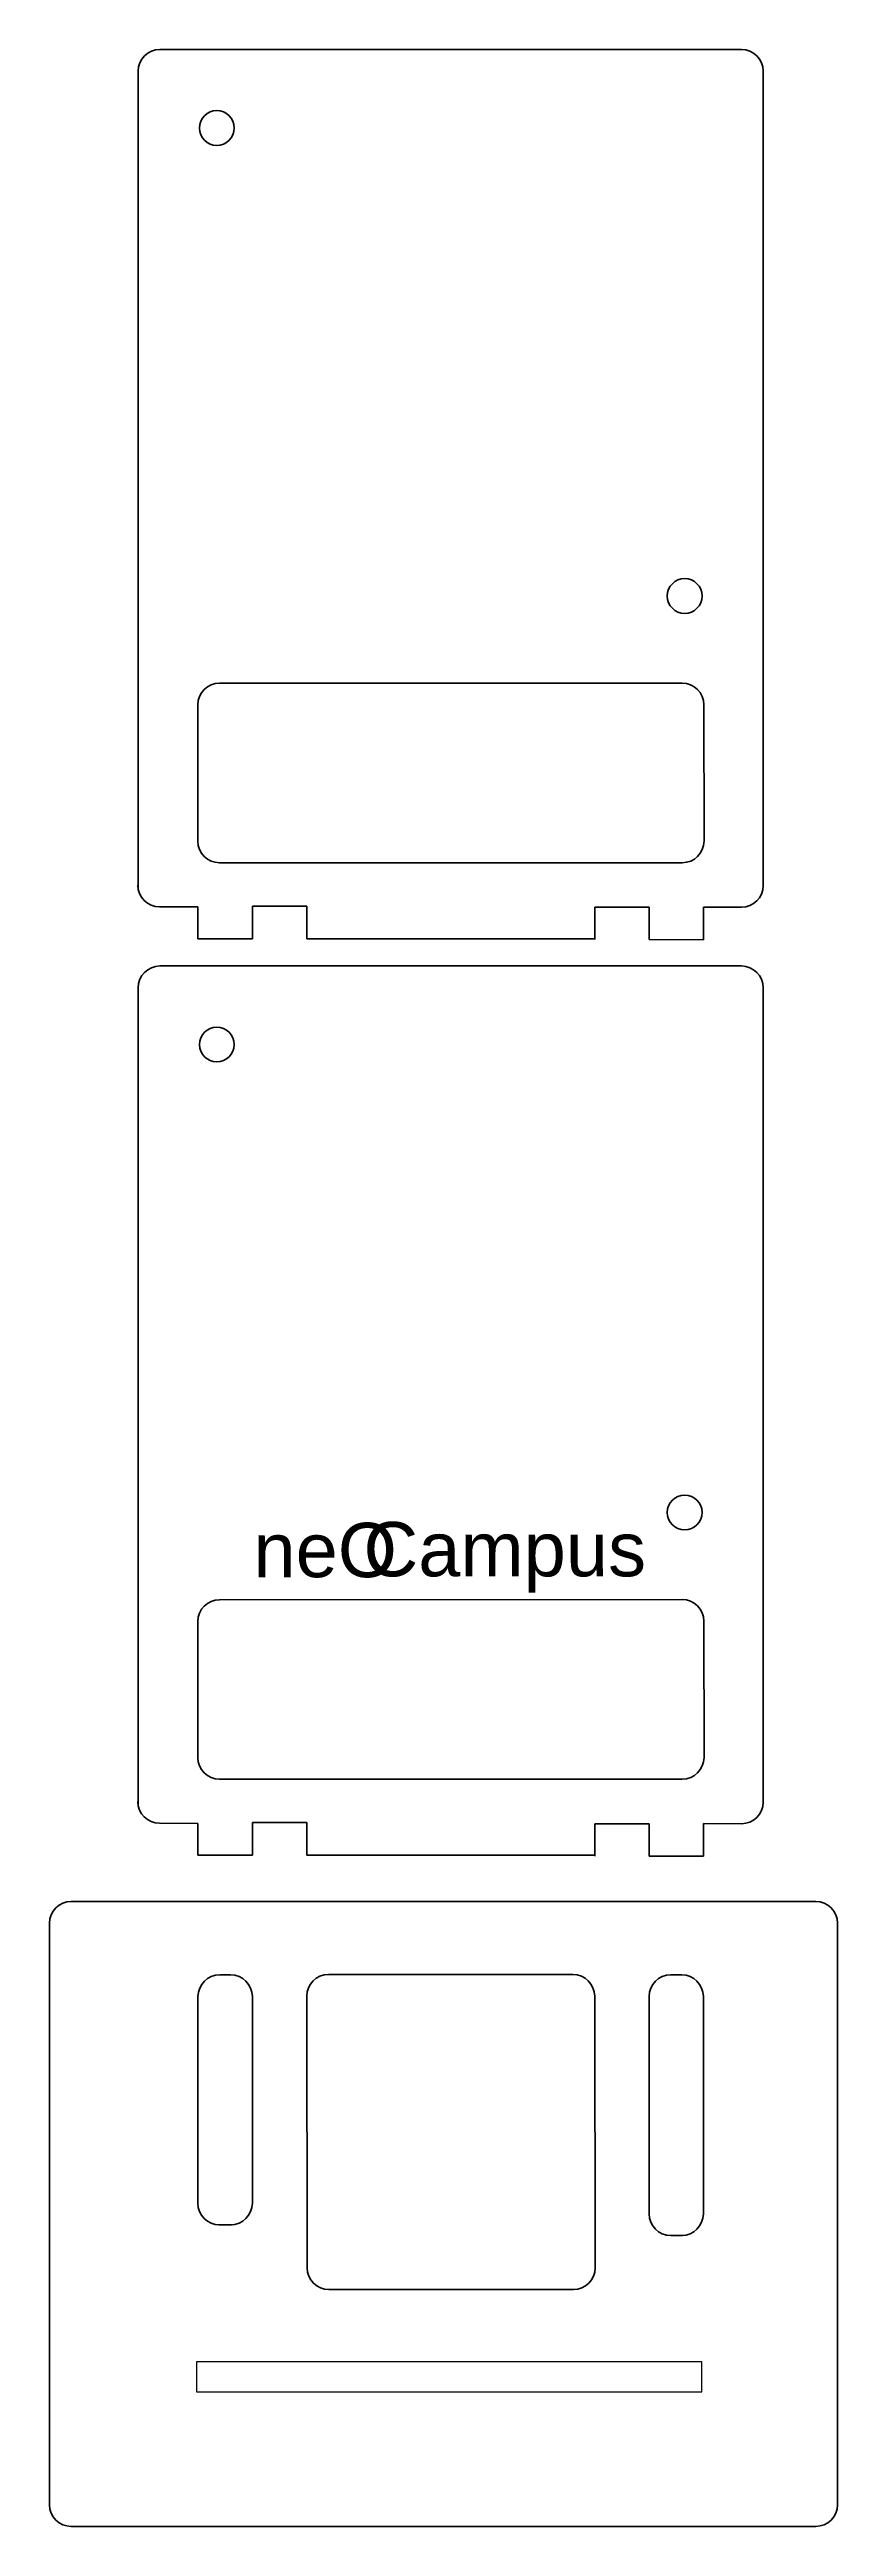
# Model space of a CAD drawing. Header units: millimetres. Extents: x -38 to 35, y -84 to 144.
import ezdxf

# ---------------------------------------------------------------- set-up
doc = ezdxf.new("R2010")
doc.units = ezdxf.units.MM
doc.layers.get('0').update_dxf_attribs({"true_color": 0xffffff})
doc.styles.add('textstyle0', font='')
doc.styles.add('textstyle1', font='')
doc.styles.get('textstyle0').set_extended_font_data('Arial')
doc.styles.get('textstyle1').set_extended_font_data('Arial')

msp = doc.modelspace()

# ---------------------------------------------------------------- linework, layer by layer
at = {"color": 7, "lineweight": 35, "true_color": 0xffffff}
for p, q in [((-27.6, 144.14), (25.9, 144.14)), ((-29.6, 142.14), (-29.62, 67.02)), ((27.9, 67.12), (27.9, 142.14)), ((-27.6, 59.82), (25.9, 59.82)), ((-29.6, 57.82), (-29.62, -17.3)), ((27.9, -17.2), (27.9, 57.82)), ((32.74, -26.25), (-35.76, -26.25)), ((-37.76, -81.75), (-37.76, -28.25)), ((34.74, -28.25), (34.74, -81.75)), ((-35.76, -83.75), (32.74, -83.75))]:
    msp.add_line(p, q, dxfattribs=at)
at = {"lineweight": 35}
for p, q in [((-22.12, 85.84), (20.44, 85.85)), ((-24.12, 71.32), (-24.12, 83.84)), ((22.44, 83.85), (22.46, 71.32)), ((20.46, 69.32), (-22.12, 69.32)), ((-24.1, 65.26), (-27.64, 65.26)), ((-24.1, 65.26), (-24.1, 62.32)), ((-19.1, 62.32), (-19.1, 65.32)), ((-19.1, 65.32), (-14.1, 65.32)), ((-14.1, 62.32), (-14.1, 65.32)), ((12.4, 62.25), (12.4, 65.22)), ((12.4, 65.22), (17.42, 65.22)), ((17.42, 62.25), (17.42, 65.22)), ((22.41, 65.24), (22.41, 62.24)), ((22.41, 65.24), (25.9, 65.22)), ((-19.1, 62.32), (-24.1, 62.32)), ((-14.1, 62.32), (12.4, 62.32)), ((22.41, 62.24), (17.42, 62.25)), ((-22.12, 1.51), (20.44, 1.53)), ((-24.12, -13), (-24.12, -0.49)), ((22.44, -0.47), (22.46, -13)), ((20.46, -15), (-22.12, -15)), ((-24.1, -19.07), (-27.64, -19.06)), ((-24.1, -19.07), (-24.1, -22)), ((-19.1, -22), (-19.1, -19)), ((-19.1, -19), (-14.1, -19)), ((-14.1, -22), (-14.1, -19)), ((12.4, -22.08), (12.4, -19.1)), ((12.4, -19.1), (17.42, -19.1)), ((17.42, -22.08), (17.42, -19.1)), ((22.41, -19.08), (22.41, -22.08)), ((22.41, -19.08), (25.9, -19.1)), ((-19.1, -22), (-24.1, -22)), ((-14.1, -22), (12.4, -22)), ((22.41, -22.08), (17.42, -22.08)), ((-22.1, -33), (-21.1, -33)), ((-12.1, -32.97), (10.4, -32.97)), ((19.4, -33), (20.42, -33)), ((-24.11, -54.1), (-24.1, -35)), ((-19.1, -35), (-19.1, -54)), ((-14.06, -59.96), (-14.1, -34.97)), ((12.4, -34.97), (12.44, -59.96)), ((17.4, -54.99), (17.4, -35)), ((22.4, -35), (22.4, -55.03)), ((-21.02, -56), (-22.19, -56)), ((20.48, -56.99), (19.4, -56.99)), ((10.44, -61.96), (-12.06, -61.96))]:
    msp.add_line(p, q, dxfattribs=at)
for p, q in [((-18, 65.32), (-18, 65.32)), ((17.42, 62.25), (17.42, 62.25)), ((-18, -19), (-18, -19)), ((17.42, -22.08), (17.42, -22.08)), ((22.25, -68.62), (-24.25, -68.62)), ((-24.25, -68.62), (-24.25, -71.38)), ((22.25, -71.38), (22.25, -68.62)), ((-24.25, -71.38), (22.25, -71.38))]:
    msp.add_line(p, q)
at = {"color": 7, "lineweight": 35, "true_color": 0xffffff}
for centre in [(-22.37, 136.92), (20.68, 93.86), (-22.37, 52.59), (20.68, 9.54)]:
    msp.add_circle(centre, 1.6, dxfattribs=at)
for centre, start, end in [((-27.6, 142.14), 90, 180), ((25.9, 142.14), 0, 90), ((-22.12, 83.84), 90, 180), ((20.44, 83.85), 0, 90), ((-22.12, 71.32), 180, 270), ((20.46, 71.32), 270, 0), ((-27.64, 67.26), 180, 270), ((25.9, 67.22), 270, 0), ((-27.6, 57.82), 90, 180), ((25.9, 57.82), 0, 90), ((-22.12, -0.49), 90, 180), ((20.44, -0.47), 0, 90), ((-22.12, -13), 180, 270), ((20.46, -13), 270, 0), ((-27.64, -17.06), 180, 270), ((25.9, -17.1), 270, 0), ((-35.76, -28.25), 90, 180), ((32.74, -28.25), 360, 90), ((-22.1, -35), 90, 180), ((-21.1, -35), 0, 90), ((19.4, -35), 90, 180), ((20.4, -35), 0, 90), ((-22.11, -54), 180, 270), ((-21.1, -54), 270, 0), ((19.4, -54.99), 180, 270), ((20.4, -54.99), 270, 0), ((-35.76, -81.75), 180, 270), ((32.74, -81.75), 270, 360)]:
    msp.add_arc(centre, 2, start, end, dxfattribs=at)
at = {"lineweight": 35}
for centre, start, end in [((-12.1, -34.97), 90, 180), ((10.4, -34.97), 0, 90), ((-12.06, -59.96), 180, 270), ((10.44, -59.96), 270, 0)]:
    msp.add_arc(centre, 2, start, end, dxfattribs=at)

# ---------------------------------------------------------------- texts
at = {"char_height": 1, "attachment_point": 4}
for s, insert, style in [('\\H5;neO', (-19, 6.05), 'textstyle1'), ('\\H5;Campus', (-8.88, 5.41), 'textstyle0')]:
    msp.add_mtext(s, dxfattribs=dict(at, insert=insert, style=style))

doc.saveas('drawing.dxf')
